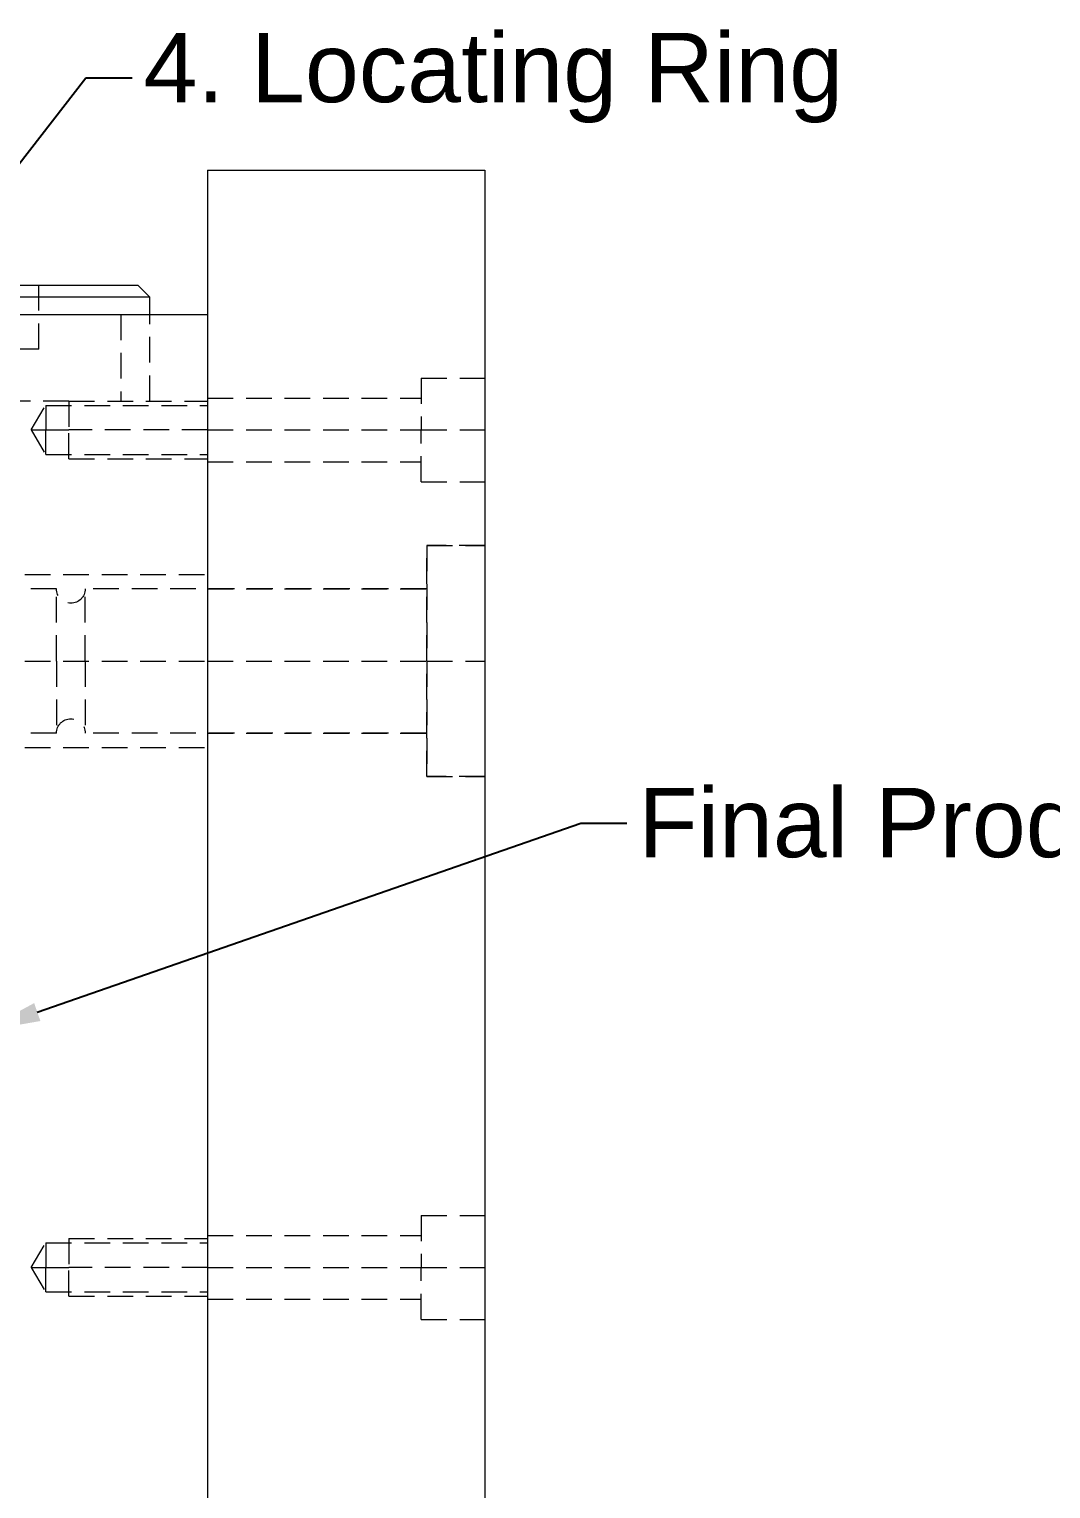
# Model space of a CAD drawing. Header units: millimetres. Extents: x -4200 to 3581, y -7493 to -4075.
# Drawn here: x 370.9 to 547.8, y -4764.6 to -4511.9 of the extents above; entities that cross this region are included whole.
import ezdxf
from ezdxf import colors
from ezdxf.entities.mleader import LeaderData, LeaderLine
from ezdxf.math import Vec2, Vec3

# ---------------------------------------------------------------- set-up
doc = ezdxf.new("R2010")
doc.units = ezdxf.units.MM
doc.header["$LTSCALE"] = 0.7
doc.linetypes.add('HIDDEN', pattern=[9.525, 6.35, -3.175])
doc.layers.add('txt', color=20, linetype='Continuous')
doc.styles.get("Standard").update_dxf_attribs({"font": 'arial.ttf'})

# ---------------------------------------------------------------- blocks, each defined once
blk = doc.blocks.new('A$C55b2053a')
at = {"color": 6, "linetype": 'Continuous', "lineweight": 0, "extrusion": (2.22045e-16, 1, -2.22045e-16)}
for p, q in [((3049.45, -15.04), (3049.45, 94.96)), ((3051.45, -13.04), (3051.45, 92.96)), ((3046.45, 39.96), (3046.45, -25.04)), ((3046.45, -15.04), (3049.45, -15.04)), ((3051.45, -13.04), (3049.45, -15.04)), ((3071.45, -25.04), (2691.45, -25.04)), ((3071.45, -25.04), (3071.45, -73.04)), ((3071.45, -73.04), (2691.45, -73.04))]:
    blk.add_line(p, q, dxfattribs=at)
at = {"color": 3, "linetype": 'HIDDEN', "lineweight": 0, "extrusion": (2.22045e-16, 1, -2.22045e-16)}
for p, q in [((3031.45, -1.04), (3031.45, 80.96)), ((2973.95, 1.13), (2973.95, 56.96)), ((2998.95, 1.13), (2998.95, 56.96)), ((2971.45, 39.96), (2971.45, -25.04)), ((2986.45, 39.96), (2986.45, -25.04)), ((3001.45, 39.96), (3001.45, -25.04)), ((3040.45, 4.18), (3040.45, 11.68)), ((2881.45, 5.51), (2877.2, 2.96)), ((2881.45, 5.51), (2881.45, 2.96)), ((2881.45, 5.51), (2885.7, 2.96)), ((3026.45, 5.51), (3022.2, 2.96)), ((3026.45, 5.51), (3026.45, 2.96)), ((3026.45, 5.51), (3030.7, 2.96)), ((2877.2, 2.96), (2881.45, 2.96)), ((2877.2, 2.96), (2877.2, -25.04)), ((2881.45, 2.96), (2881.45, -1.04)), ((2885.7, 2.96), (2881.45, 2.96)), ((2885.7, 2.96), (2885.7, -25.04)), ((3022.2, 2.96), (3026.45, 2.96)), ((3022.2, 2.96), (3022.2, -25.04)), ((3026.45, 2.96), (3026.45, -1.04)), ((3030.7, 2.96), (3026.45, 2.96)), ((3030.7, 2.96), (3030.7, -25.04)), ((3040.45, 4.18), (3051.45, 4.18)), ((2986.45, 1.13), (2973.95, 1.13)), ((2986.45, 1.13), (2998.95, 1.13)), ((2876.45, -1.04), (2881.45, -1.04)), ((2876.45, -1.04), (2876.45, -25.04)), ((2881.45, -25.04), (2881.45, -1.04)), ((2886.45, -1.04), (2881.45, -1.04)), ((2886.45, -1.04), (2886.45, -25.04)), ((3021.45, -1.04), (3026.45, -1.04)), ((3021.45, -1.04), (3021.45, -25.04)), ((3026.45, -25.04), (3026.45, -1.04)), ((3031.45, -1.04), (3026.45, -1.04)), ((3031.45, -1.04), (3031.45, -25.04)), ((2986.45, -3.87), (2973.95, -3.87)), ((2973.95, -63.04), (2973.95, -3.87)), ((2986.45, -3.87), (2998.95, -3.87)), ((2998.95, -63.04), (2998.95, -3.87)), ((3046.45, -10.04), (3031.45, -10.04)), ((3031.45, -15.04), (3046.45, -15.04)), ((2875.95, -25.04), (2875.95, -62.04)), ((2881.45, -25.04), (2881.45, -62.04)), ((2886.95, -25.04), (2886.95, -62.04)), ((2973.95, -25.04), (2973.95, -63.04)), ((2986.45, -25.04), (2986.45, -63.04)), ((2986.45, -25.04), (2986.45, -63.04)), ((2998.95, -25.04), (2998.95, -63.04)), ((3020.95, -25.04), (3020.95, -62.04)), ((3026.45, -25.04), (3026.45, -62.04)), ((3031.95, -25.04), (3031.95, -62.04)), ((2872.45, -62.04), (2881.45, -62.04)), ((2872.45, -62.04), (2872.45, -73.04)), ((2881.45, -62.04), (2881.45, -73.04)), ((2890.45, -62.04), (2881.45, -62.04)), ((2890.45, -62.04), (2890.45, -73.04)), ((2986.45, -63.04), (2966.45, -63.04)), ((2966.45, -73.04), (2966.45, -63.04)), ((2966.45, -63.04), (2986.45, -63.04)), ((2966.45, -63.04), (2966.45, -73.04)), ((2986.45, -63.04), (2986.45, -73.04)), ((2986.45, -63.04), (3006.45, -63.04)), ((2986.45, -63.04), (2986.45, -73.04)), ((3006.45, -63.04), (2986.45, -63.04)), ((3006.45, -73.04), (3006.45, -63.04)), ((3006.45, -63.04), (3006.45, -73.04)), ((3017.45, -62.04), (3026.45, -62.04)), ((3017.45, -62.04), (3017.45, -73.04)), ((3026.45, -62.04), (3026.45, -73.04)), ((3035.45, -62.04), (3026.45, -62.04)), ((3035.45, -62.04), (3035.45, -73.04))]:
    blk.add_line(p, q, dxfattribs=at)
at = {"color": 3, "linetype": 'HIDDEN', "lineweight": 0, "extrusion": (-4.93038e-32, -2.22045e-16, -1)}
for centre, start, end in [((-2973.95, -1.37), 90, 270), ((-2998.95, -1.37), 270, 90)]:
    blk.add_arc(centre, 2.5, start, end, dxfattribs=at)

msp = doc.modelspace()

# ---------------------------------------------------------------- block references
at = {"layer": 'txt', "rotation": 90}
msp.add_blockref('A$C55b2053a', (376.73, -7607.7), dxfattribs=at)

# ---------------------------------------------------------------- leaders
at = {"layer": 'txt', "lineweight": 9}
ml = msp.add_multileader_mtext('Standard', dxfattribs=at)
ml.set_content('4. Locating Ring', color=256)
ml.set_leader_properties()
ml.build(insert=Vec2(0, 0))
ml.multileader.update_dxf_attribs({"arrow_head_size": 10})
ctx = ml.context
ctx.base_point, ctx.char_height, ctx.arrow_head_size, ctx.plane_origin = Vec3(388.69, -4520.25), 12, 10, Vec3(352.77, -4556.26)
notes = []
notes.append((ctx, [(0, (1, 1, 0), (380.69, -4520.25), (1, 0), 8, [(0, [(352.77, -4556.26)], 0, [])])]))
ctx.mtext.insert, ctx.mtext.flow_direction = Vec3(390.69, -4512.49), 5
ml = msp.add_multileader_mtext('Standard', dxfattribs=at)
ml.set_content('Final Product Outline', color=256)
ml.set_leader_properties()
ml.build(insert=Vec2(0, 0))
ml.multileader.update_dxf_attribs({"arrow_head_size": 10})
ctx = ml.context
ctx.base_point, ctx.char_height, ctx.arrow_head_size, ctx.plane_origin = Vec3(474.4, -4649.32), 12, 10, Vec3(362.84, -4685.32)
notes.append((ctx, [(0, (1, 1, 0), (466.4, -4649.32), (1, 0), 8, [(0, [(362.84, -4685.32)], 0, [])])]))
ctx.mtext.insert, ctx.mtext.flow_direction = Vec3(476.4, -4643.22), 5
for ctx, leaders in notes:
    for number, flags, end, landing, length, lines in leaders:
        leader = LeaderData()
        leader.index, (leader.has_last_leader_line, leader.has_dogleg_vector, leader.attachment_direction) = number, flags
        leader.last_leader_point, leader.dogleg_vector, leader.dogleg_length = Vec3(end), Vec3(landing), length
        for number, points, colour, breaks in lines:
            line = LeaderLine()
            line.index, line.vertices, line.color, line.breaks = number, Vec3.list(points), colors.encode_raw_color(colour), breaks
            leader.lines.append(line)
        ctx.leaders.append(leader)

doc.saveas('drawing.dxf')
